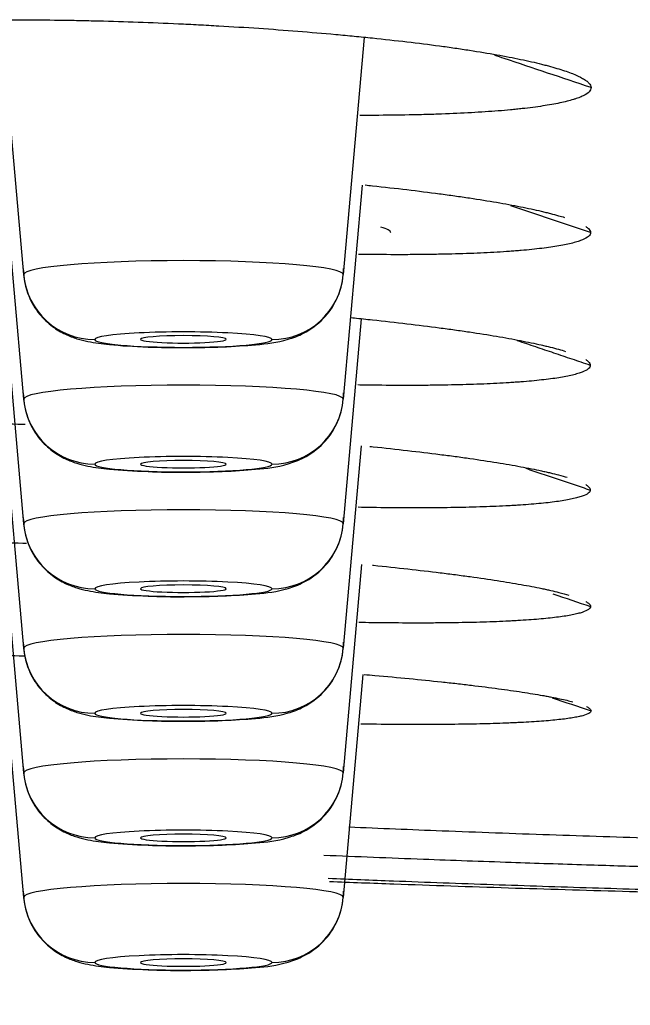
# Model space of a CAD drawing. Header units: millimetres. Extents: x 2433 to 4809, y -10272 to -6912.
# Drawn here: x 3072.5 to 3081.04, y -8024.77 to -8010.97 of the extents above; entities that cross this region are included whole.
import ezdxf

# ---------------------------------------------------------------- set-up
doc = ezdxf.new("R2010")
doc.units = ezdxf.units.MM
doc.layers.add('DIM', color=3, linetype='Continuous', lineweight=13)
doc.styles.add('ARIAL', font='arial.ttf')
doc.dimstyles.get("Standard").update_dxf_attribs({"dimtxt": 15, "dimasz": 15, "dimexe": 0.18, "dimexo": 0.0625, "dimgap": 4, "dimtad": 0, "dimtih": 1, "dimtoh": 1, "dimdec": 1, "dimdsep": 46, "dimtxsty": 'ARIAL', "dimcen": 0, "dimclrd": 3, "dimclre": 3, "dimclrt": 3, "dimadec": 0, "dimazin": 0, "dimtfac": 1, "dimtdec": 1, "dimtofl": 0, "dimtmove": 0, "dimatfit": 3, "dimfxl": 1, "dimtolj": 1, "dimtzin": 0, "dimarcsym": 0})

# ---------------------------------------------------------------- blocks, each defined once
blk = doc.blocks.new('*D39')
at = {"layer": 'Defpoints', "color": 0, "transparency": 16777216}
for p in [(3049.874, -8014.142), (3319.8, -8014.414), (3319.8, -8083.189)]:
    blk.add_point(p, dxfattribs=at)
at = {"layer": 'DIM', "color": 3, "lineweight": -2, "transparency": 16777216}
for p, q in [((3049.874, -8014.204), (3049.874, -8083.369)), ((3319.8, -8014.476), (3319.8, -8083.369)), ((3067.874, -8083.189), (3233.417, -8083.189)), ((3301.8, -8083.189), (3283.432, -8083.189))]:
    blk.add_line(p, q, dxfattribs=at)
at = {"layer": 'DIM', "color": 3, "transparency": 16777216}
for points in [[(3067.874, -8080.189), (3067.874, -8086.189), (3049.874, -8083.189)], [(3301.8, -8080.189), (3301.8, -8086.189), (3319.8, -8083.189)]]:
    blk.add_solid(points, dxfattribs=at)
at = {"layer": 'DIM', "color": 3, "transparency": 16777216, "insert": (3258.425, -8083.189), "char_height": 18, "attachment_point": 5, "style": 'ARIAL'}
blk.add_mtext('\\A1;270', dxfattribs=at)

msp = doc.modelspace()

# ---------------------------------------------------------------- linework, layer by layer
at = {"linetype": 'Continuous', "lineweight": 18}
for p, q in [((3072.239, -8010.982), (3072.551, -8014.54)), ((3077.315, -8011.223), (3077.024, -8014.54)), ((3072.263, -8012.998), (3072.551, -8016.283)), ((3077.287, -8013.287), (3077.024, -8016.283)), ((3072.273, -8014.86), (3072.551, -8018.026)), ((3077.275, -8015.161), (3077.024, -8018.026)), ((3072.276, -8016.634), (3072.551, -8019.77)), ((3077.273, -8016.936), (3077.024, -8019.77)), ((3072.269, -8018.296), (3072.551, -8021.513)), ((3077.28, -8018.595), (3077.024, -8021.513)), ((3072.254, -8019.874), (3072.551, -8023.256)), ((3077.298, -8020.137), (3077.024, -8023.256))]:
    msp.add_line(p, q, dxfattribs=at)
for centre, major_axis, ratio, start_param, end_param in [((3074.787, -8013.954), (2.9, 0), 0.087156, 0, 0.310646), ((3074.787, -8015.446), (-0.6, 0), 0.087156, 3.141593, 6.283185), ((3074.787, -8015.446), (-0.6, 0), 0.087156, 0, 3.141593), ((3074.787, -8017.193), (-0.6, 0), 0.087156, 3.141593, 6.283185), ((3074.787, -8017.193), (-0.6, 0), 0.087156, 0, 3.141593), ((3074.787, -8018.936), (-0.6, 0), 0.087156, 3.141593, 6.283185), ((3074.787, -8018.936), (-0.6, 0), 0.087156, 0, 3.141593), ((3074.787, -8020.679), (-0.6, 0), 0.087156, 3.141593, 6.283185), ((3074.787, -8020.679), (-0.6, 0), 0.087156, 0, 3.141593), ((3073.547, -8021.426), (1, 0), 0.996195, 3.228859, 4.712389), ((3074.787, -8022.422), (-0.6, 0), 0.087156, 3.141593, 6.283185), ((3074.787, -8022.422), (-0.6, 0), 0.087156, 0, 3.141593), ((3073.547, -8023.169), (1, 0), 0.996195, 3.228859, 4.712389), ((3076.028, -8023.169), (-1, 0), 0.996195, 1.570796, 3.054326), ((3074.787, -8024.168), (-0.6, 0), 0.087156, 3.141593, 6.283185), ((3074.787, -8024.168), (-0.6, 0), 0.087156, 0, 3.141593)]:
    msp.add_ellipse(centre, major_axis=major_axis, ratio=ratio, start_param=start_param, end_param=end_param, dxfattribs=at)
at = {"linetype": 'Continuous', "lineweight": 13}
for centre, major_axis, ratio, start_param, end_param in [((3074.787, -8014.54), (-2.236, 0), 0.087156, 3.141593, 6.283185), ((3073.547, -8014.453), (1, 0), 0.996195, 3.228859, 4.712389), ((3076.028, -8014.453), (-1, 0), 0.996195, 1.570796, 3.054326), ((3074.787, -8015.45), (1.24, 0), 0.087156, 0, 3.141593), ((3074.787, -8015.45), (1.24, 0), 0.087156, 3.141593, 6.283185), ((3074.787, -8016.283), (-2.236, 0), 0.087156, 3.141593, 6.283185), ((3073.547, -8016.196), (1, 0), 0.996195, 3.228859, 4.712389), ((3076.028, -8016.196), (-1, 0), 0.996195, 1.570796, 3.054326), ((3074.787, -8017.193), (1.24, 0), 0.087156, 0, 3.141593), ((3074.787, -8017.193), (1.24, 0), 0.087156, 3.141593, 6.283185), ((3074.787, -8018.026), (-2.236, 0), 0.087156, 3.141593, 6.283185), ((3073.547, -8017.94), (1, 0), 0.996195, 3.228859, 4.712389), ((3076.028, -8017.94), (-1, 0), 0.996195, 1.570796, 3.054326), ((3074.787, -8018.936), (1.24, 0), 0.087156, 0, 3.141593), ((3074.787, -8018.936), (1.24, 0), 0.087156, 3.141593, 6.283185), ((3074.787, -8019.77), (-2.236, 0), 0.087156, 3.141593, 6.283185), ((3073.547, -8019.683), (1, 0), 0.996195, 3.228859, 4.712389), ((3076.028, -8019.683), (-1, 0), 0.996195, 1.570796, 3.054326), ((3074.787, -8020.679), (1.24, 0), 0.087156, 0, 3.141593), ((3074.787, -8020.679), (1.24, 0), 0.087156, 3.141593, 6.283185), ((3074.787, -8021.513), (-2.236, 0), 0.087156, 3.141593, 6.283185), ((3076.028, -8021.426), (-1, 0), 0.996195, 1.570796, 3.054326), ((3074.787, -8022.422), (1.24, 0), 0.087156, 0, 3.141593), ((3074.787, -8022.422), (1.24, 0), 0.087156, 3.141593, 6.283185), ((3074.787, -8023.256), (-2.236, 0), 0.087156, 3.141593, 6.283185), ((3074.787, -8024.165), (1.24, 0), 0.087156, 0, 3.141593), ((3074.787, -8024.165), (1.24, 0), 0.087156, 3.141593, 6.283185)]:
    msp.add_ellipse(centre, major_axis=major_axis, ratio=ratio, start_param=start_param, end_param=end_param, dxfattribs=at)
at = {"linetype": 'Continuous', "lineweight": 18}
for points, knots in [([(3068.986, -8011.355), (3068.986, -8011.335), (3068.995, -8011.316), (3069.032, -8011.28), (3069.06, -8011.262), (3069.133, -8011.228), (3069.179, -8011.212), (3069.29, -8011.18), (3069.353, -8011.165), (3069.496, -8011.136), (3069.576, -8011.122), (3069.751, -8011.096), (3069.846, -8011.084), (3069.976, -8011.07), (3070.003, -8011.067), (3070.057, -8011.062), (3070.085, -8011.059), (3070.169, -8011.051), (3070.226, -8011.046), (3070.404, -8011.032), (3070.529, -8011.024), (3070.793, -8011.009), (3070.931, -8011.002), (3071.149, -8010.994), (3071.223, -8010.991), (3071.336, -8010.988), (3071.375, -8010.987), (3071.452, -8010.985), (3071.491, -8010.984), (3071.688, -8010.979), (3071.85, -8010.977), (3072.18, -8010.974), (3072.349, -8010.973), (3072.695, -8010.974), (3072.872, -8010.976), (3073.098, -8010.979), (3073.143, -8010.98), (3073.234, -8010.981), (3073.28, -8010.982), (3073.417, -8010.985), (3073.509, -8010.987), (3073.785, -8010.994), (3073.97, -8010.999), (3074.342, -8011.013), (3074.529, -8011.02), (3074.811, -8011.033), (3074.905, -8011.038), (3075.046, -8011.045), (3075.094, -8011.048), (3075.188, -8011.053), (3075.236, -8011.056), (3075.471, -8011.069), (3075.657, -8011.081), (3076.024, -8011.106), (3076.206, -8011.119), (3076.565, -8011.148), (3076.742, -8011.163), (3076.961, -8011.183), (3077.005, -8011.187), (3077.092, -8011.195), (3077.221, -8011.207), (3077.348, -8011.22), (3077.597, -8011.246), (3077.758, -8011.264), (3078.071, -8011.301), (3078.222, -8011.32), (3078.442, -8011.349), (3078.513, -8011.359), (3078.619, -8011.375), (3078.654, -8011.38), (3078.723, -8011.39), (3078.757, -8011.395), (3078.924, -8011.421), (3079.051, -8011.442), (3079.289, -8011.485), (3079.4, -8011.507), (3079.609, -8011.55), (3079.706, -8011.572), (3079.818, -8011.6), (3079.84, -8011.606), (3079.883, -8011.617), (3079.946, -8011.634), (3080.003, -8011.651), (3080.112, -8011.684), (3080.24, -8011.728), (3080.334, -8011.772), (3080.391, -8011.805), (3080.408, -8011.816), (3080.437, -8011.838), (3080.449, -8011.849), (3080.479, -8011.881), (3080.489, -8011.901), (3080.49, -8011.922)], [0, 0, 0, 0, 0.03125, 0.03125, 0.0625, 0.0625, 0.09375, 0.09375, 0.125, 0.125, 0.15625, 0.15625, 0.1875, 0.1875, 0.195313, 0.195313, 0.203125, 0.203125, 0.21875, 0.21875, 0.25, 0.25, 0.28125, 0.28125, 0.296875, 0.296875, 0.304688, 0.304688, 0.3125, 0.3125, 0.34375, 0.34375, 0.375, 0.375, 0.40625, 0.40625, 0.414063, 0.414063, 0.421875, 0.421875, 0.4375, 0.4375, 0.46875, 0.46875, 0.5, 0.5, 0.515625, 0.515625, 0.523438, 0.523438, 0.53125, 0.53125, 0.5625, 0.5625, 0.59375, 0.59375, 0.625, 0.625, 0.632813, 0.632813, 0.640625, 0.65625, 0.65625, 0.6875, 0.6875, 0.71875, 0.71875, 0.734375, 0.734375, 0.742188, 0.742188, 0.75, 0.75, 0.78125, 0.78125, 0.8125, 0.8125, 0.84375, 0.84375, 0.851563, 0.851563, 0.859375, 0.875, 0.875, 0.90625, 0.9375, 0.9375, 0.953125, 0.953125, 0.96875, 0.96875, 1, 1, 1, 1]), ([(3080.49, -8011.922), (3080.49, -8011.943), (3080.481, -8011.962), (3080.444, -8012.001), (3080.417, -8012.02), (3080.362, -8012.047), (3080.341, -8012.056), (3080.307, -8012.069), (3080.294, -8012.073), (3080.269, -8012.082), (3080.256, -8012.086), (3080.187, -8012.107), (3080.124, -8012.123), (3079.981, -8012.153), (3079.901, -8012.167), (3079.726, -8012.194), (3079.63, -8012.206), (3079.5, -8012.221), (3079.474, -8012.223), (3079.42, -8012.229), (3079.392, -8012.232), (3079.308, -8012.24), (3079.25, -8012.245), (3079.072, -8012.259), (3078.947, -8012.267), (3078.683, -8012.282), (3078.545, -8012.288), (3078.327, -8012.296), (3078.253, -8012.299), (3078.139, -8012.302), (3078.101, -8012.303), (3078.023, -8012.304), (3077.984, -8012.305), (3077.787, -8012.309), (3077.626, -8012.311), (3077.392, -8012.312), (3077.323, -8012.312), (3077.253, -8012.312)], [0, 0, 0, 0, 0.087616, 0.087616, 0.175231, 0.175231, 0.219039, 0.219039, 0.240943, 0.240943, 0.262847, 0.262847, 0.350462, 0.350462, 0.438078, 0.438078, 0.525693, 0.525693, 0.547597, 0.547597, 0.569501, 0.569501, 0.613309, 0.613309, 0.700924, 0.700924, 0.78854, 0.78854, 0.832348, 0.832348, 0.854252, 0.854252, 0.876155, 0.876155, 0.963771, 0.963771, 1, 1, 1, 1]), ([(3077.331, -8013.286), (3077.365, -8013.29), (3077.398, -8013.293), (3077.597, -8013.314), (3077.758, -8013.333), (3078.07, -8013.37), (3078.221, -8013.389), (3078.441, -8013.418), (3078.512, -8013.428), (3078.618, -8013.443), (3078.653, -8013.448), (3078.722, -8013.458), (3078.756, -8013.463), (3078.923, -8013.488), (3079.049, -8013.508), (3079.287, -8013.549), (3079.398, -8013.57), (3079.606, -8013.611), (3079.703, -8013.632), (3079.815, -8013.658), (3079.837, -8013.664), (3079.88, -8013.674), (3079.942, -8013.69), (3080, -8013.706), (3080.064, -8013.724), (3080.091, -8013.732), (3080.117, -8013.74)], [0, 0, 0, 0, 0.026214, 0.026214, 0.15794, 0.15794, 0.289666, 0.289666, 0.355529, 0.355529, 0.388461, 0.388461, 0.421393, 0.421393, 0.553119, 0.553119, 0.684845, 0.684845, 0.816572, 0.816572, 0.849503, 0.849503, 0.882435, 0.948298, 0.948298, 1, 1, 1, 1]), ([(3080.417, -8013.867), (3080.431, -8013.877), (3080.443, -8013.887), (3080.472, -8013.915), (3080.482, -8013.934), (3080.482, -8013.952)], [0, 0, 0, 0, 0.331104, 0.331104, 1, 1, 1, 1]), ([(3080.482, -8013.952), (3080.482, -8013.971), (3080.473, -8013.988), (3080.435, -8014.022), (3080.407, -8014.038), (3080.351, -8014.061), (3080.331, -8014.069), (3080.296, -8014.08), (3080.284, -8014.084), (3080.258, -8014.091), (3080.245, -8014.095), (3080.176, -8014.113), (3080.048, -8014.139), (3079.808, -8014.174), (3079.616, -8014.194), (3079.486, -8014.205), (3079.459, -8014.207), (3079.405, -8014.212), (3079.377, -8014.214), (3079.293, -8014.22), (3079.235, -8014.223), (3079.056, -8014.234), (3078.931, -8014.24), (3078.666, -8014.249), (3078.528, -8014.253), (3078.31, -8014.257), (3078.236, -8014.258), (3078.122, -8014.26), (3078.083, -8014.26), (3078.006, -8014.261), (3077.967, -8014.261), (3077.769, -8014.262), (3077.608, -8014.261), (3077.374, -8014.259), (3077.305, -8014.259), (3077.235, -8014.258)], [0, 0, 0, 0, 0.087619, 0.087619, 0.175239, 0.175239, 0.219048, 0.219048, 0.240953, 0.240953, 0.262858, 0.262858, 0.350478, 0.438097, 0.525716, 0.525716, 0.547621, 0.547621, 0.569526, 0.569526, 0.613336, 0.613336, 0.700955, 0.700955, 0.788574, 0.788574, 0.832384, 0.832384, 0.854289, 0.854289, 0.876194, 0.876194, 0.963813, 0.963813, 1, 1, 1, 1]), ([(3072.547, -8014.453), (3072.549, -8014.591), (3072.593, -8014.815), (3072.757, -8015.091), (3072.944, -8015.268), (3073.132, -8015.379), (3073.305, -8015.443), (3073.501, -8015.49), (3073.781, -8015.527), (3074.238, -8015.554), (3074.64, -8015.565), (3074.817, -8015.561), (3074.826, -8015.561)], [0, 0, 0, 0, 0.122527, 0.215408, 0.294634, 0.364592, 0.427727, 0.496738, 0.634659, 0.831916, 0.991471, 1, 1, 1, 1]), ([(3074.826, -8015.561), (3075.004, -8015.561), (3075.349, -8015.555), (3075.853, -8015.52), (3076.143, -8015.488), (3076.49, -8015.364), (3076.752, -8015.176), (3076.952, -8014.886), (3077.021, -8014.63), (3077.028, -8014.482), (3077.028, -8014.453)], [0, 0, 0, 0, 0.162675, 0.337768, 0.550867, 0.638384, 0.752048, 0.857541, 0.972916, 1, 1, 1, 1]), ([(3077.133, -8015.142), (3077.148, -8015.143), (3077.249, -8015.154), (3077.348, -8015.164), (3077.597, -8015.191), (3077.758, -8015.209), (3078.07, -8015.246), (3078.221, -8015.265), (3078.44, -8015.294), (3078.511, -8015.303), (3078.617, -8015.318), (3078.652, -8015.323), (3078.721, -8015.333), (3078.755, -8015.338), (3078.922, -8015.363), (3079.048, -8015.383), (3079.285, -8015.423), (3079.397, -8015.443), (3079.605, -8015.484), (3079.702, -8015.504), (3079.814, -8015.529), (3079.836, -8015.535), (3079.878, -8015.545), (3079.94, -8015.56), (3079.998, -8015.575), (3080.069, -8015.594), (3080.102, -8015.604), (3080.133, -8015.614)], [0, 0, 0, 0, 0.010898, 0.072817, 0.072817, 0.196656, 0.196656, 0.320495, 0.320495, 0.382415, 0.382415, 0.413374, 0.413374, 0.444334, 0.444334, 0.568173, 0.568173, 0.692012, 0.692012, 0.815851, 0.815851, 0.846811, 0.846811, 0.877771, 0.93969, 0.93969, 1, 1, 1, 1]), ([(3080.479, -8015.81), (3080.48, -8015.827), (3080.47, -8015.844), (3080.432, -8015.875), (3080.404, -8015.89), (3080.348, -8015.912), (3080.328, -8015.919), (3080.293, -8015.929), (3080.281, -8015.933), (3080.255, -8015.94), (3080.242, -8015.943), (3080.173, -8015.959), (3080.109, -8015.972), (3079.965, -8015.995), (3079.885, -8016.005), (3079.709, -8016.025), (3079.612, -8016.034), (3079.482, -8016.044), (3079.455, -8016.046), (3079.401, -8016.049), (3079.373, -8016.051), (3079.289, -8016.057), (3079.231, -8016.06), (3079.052, -8016.069), (3078.926, -8016.074), (3078.662, -8016.082), (3078.523, -8016.086), (3078.305, -8016.089), (3078.231, -8016.09), (3078.117, -8016.09), (3078.079, -8016.091), (3078.001, -8016.091), (3077.962, -8016.091), (3077.765, -8016.091), (3077.603, -8016.09), (3077.368, -8016.087), (3077.298, -8016.086), (3077.228, -8016.085)], [0, 0, 0, 0, 0.087585, 0.087585, 0.17517, 0.17517, 0.218962, 0.218962, 0.240858, 0.240858, 0.262755, 0.262755, 0.350339, 0.350339, 0.437924, 0.437924, 0.525509, 0.525509, 0.547405, 0.547405, 0.569302, 0.569302, 0.613094, 0.613094, 0.700679, 0.700679, 0.788264, 0.788264, 0.832056, 0.832056, 0.853952, 0.853952, 0.875848, 0.875848, 0.963433, 0.963433, 1, 1, 1, 1]), ([(3080.415, -8015.73), (3080.429, -8015.739), (3080.441, -8015.748), (3080.469, -8015.775), (3080.479, -8015.793), (3080.479, -8015.81)], [0, 0, 0, 0, 0.329308, 0.329308, 1, 1, 1, 1]), ([(3072.547, -8016.196), (3072.549, -8016.334), (3072.593, -8016.558), (3072.757, -8016.834), (3072.944, -8017.011), (3073.132, -8017.122), (3073.305, -8017.187), (3073.501, -8017.233), (3073.781, -8017.27), (3074.238, -8017.297), (3074.64, -8017.308), (3074.817, -8017.304), (3074.826, -8017.304)], [0, 0, 0, 0, 0.122527, 0.215408, 0.294634, 0.364592, 0.427727, 0.496738, 0.634659, 0.831916, 0.991471, 1, 1, 1, 1]), ([(3074.826, -8017.304), (3075.004, -8017.304), (3075.349, -8017.298), (3075.853, -8017.263), (3076.143, -8017.232), (3076.49, -8017.107), (3076.752, -8016.919), (3076.952, -8016.629), (3077.021, -8016.373), (3077.028, -8016.225), (3077.028, -8016.196)], [0, 0, 0, 0, 0.162675, 0.337768, 0.550867, 0.638384, 0.752048, 0.857541, 0.972916, 1, 1, 1, 1]), ([(3068.975, -8016.862), (3068.976, -8016.846), (3068.986, -8016.831), (3069.024, -8016.802), (3069.081, -8016.774), (3069.174, -8016.749), (3069.286, -8016.725), (3069.35, -8016.714), (3069.494, -8016.694), (3069.574, -8016.685), (3069.751, -8016.668), (3069.847, -8016.66), (3069.978, -8016.652), (3070.005, -8016.65), (3070.059, -8016.647), (3070.087, -8016.645), (3070.171, -8016.641), (3070.229, -8016.638), (3070.408, -8016.631), (3070.534, -8016.627), (3070.799, -8016.621), (3070.938, -8016.619), (3071.157, -8016.617), (3071.231, -8016.617), (3071.345, -8016.617), (3071.383, -8016.617), (3071.461, -8016.617), (3071.5, -8016.617), (3071.698, -8016.618), (3071.86, -8016.62), (3072.191, -8016.626), (3072.361, -8016.629), (3072.547, -8016.634), (3072.56, -8016.634), (3072.573, -8016.635)], [0, 0, 0, 0, 0.082816, 0.082816, 0.165631, 0.248447, 0.248447, 0.331263, 0.331263, 0.414079, 0.414079, 0.496894, 0.496894, 0.517598, 0.517598, 0.538302, 0.538302, 0.57971, 0.57971, 0.662526, 0.662526, 0.745342, 0.745342, 0.786749, 0.786749, 0.807453, 0.807453, 0.828157, 0.828157, 0.910973, 0.910973, 0.993789, 0.993789, 1, 1, 1, 1]), ([(3077.396, -8016.944), (3077.411, -8016.946), (3077.425, -8016.947), (3077.606, -8016.966), (3077.766, -8016.984), (3078.078, -8017.02), (3078.229, -8017.038), (3078.448, -8017.066), (3078.52, -8017.075), (3078.625, -8017.089), (3078.66, -8017.094), (3078.729, -8017.104), (3078.762, -8017.109), (3078.929, -8017.132), (3079.055, -8017.152), (3079.292, -8017.19), (3079.513, -8017.228), (3079.706, -8017.267), (3079.817, -8017.291), (3079.839, -8017.296), (3079.881, -8017.305), (3079.943, -8017.32), (3080, -8017.334), (3080.08, -8017.355), (3080.12, -8017.366), (3080.157, -8017.377)], [0, 0, 0, 0, 0.011378, 0.011378, 0.141417, 0.141417, 0.271456, 0.271456, 0.336476, 0.336476, 0.368986, 0.368986, 0.401495, 0.401495, 0.531534, 0.531534, 0.661573, 0.791612, 0.791612, 0.824122, 0.824122, 0.856632, 0.921651, 0.921651, 1, 1, 1, 1]), ([(3080.415, -8017.479), (3080.415, -8017.479), (3080.415, -8017.479), (3080.429, -8017.488), (3080.441, -8017.497), (3080.47, -8017.522), (3080.48, -8017.539), (3080.479, -8017.555)], [0, 0, 0, 0, 0.002992, 0.002992, 0.335328, 0.335328, 1, 1, 1, 1]), ([(3080.479, -8017.555), (3080.479, -8017.571), (3080.469, -8017.586), (3080.431, -8017.615), (3080.402, -8017.629), (3080.346, -8017.649), (3080.325, -8017.655), (3080.29, -8017.665), (3080.278, -8017.668), (3080.252, -8017.674), (3080.239, -8017.677), (3080.169, -8017.692), (3080.105, -8017.703), (3079.96, -8017.724), (3079.88, -8017.733), (3079.703, -8017.751), (3079.606, -8017.759), (3079.475, -8017.767), (3079.449, -8017.769), (3079.394, -8017.772), (3079.366, -8017.774), (3079.282, -8017.779), (3079.224, -8017.782), (3079.045, -8017.789), (3078.919, -8017.793), (3078.654, -8017.8), (3078.515, -8017.802), (3078.296, -8017.804), (3078.222, -8017.805), (3078.108, -8017.805), (3078.069, -8017.805), (3077.992, -8017.805), (3077.952, -8017.805), (3077.755, -8017.804), (3077.593, -8017.803), (3077.363, -8017.799), (3077.297, -8017.798), (3077.231, -8017.797)], [0, 0, 0, 0, 0.087773, 0.087773, 0.175546, 0.175546, 0.219433, 0.219433, 0.241376, 0.241376, 0.26332, 0.26332, 0.351093, 0.351093, 0.438866, 0.438866, 0.526639, 0.526639, 0.548582, 0.548582, 0.570526, 0.570526, 0.614412, 0.614412, 0.702186, 0.702186, 0.789959, 0.789959, 0.833845, 0.833845, 0.855789, 0.855789, 0.877732, 0.877732, 0.965505, 0.965505, 1, 1, 1, 1]), ([(3072.547, -8017.94), (3072.549, -8018.077), (3072.593, -8018.301), (3072.757, -8018.577), (3072.944, -8018.754), (3073.132, -8018.865), (3073.305, -8018.93), (3073.501, -8018.976), (3073.781, -8019.013), (3074.238, -8019.04), (3074.64, -8019.051), (3074.817, -8019.047), (3074.826, -8019.047)], [0, 0, 0, 0, 0.122527, 0.215408, 0.294634, 0.364592, 0.427727, 0.496738, 0.634659, 0.831916, 0.991471, 1, 1, 1, 1]), ([(3074.826, -8019.047), (3075.004, -8019.047), (3075.349, -8019.041), (3075.853, -8019.006), (3076.143, -8018.975), (3076.49, -8018.85), (3076.752, -8018.662), (3076.952, -8018.372), (3077.021, -8018.116), (3077.028, -8017.968), (3077.028, -8017.94)], [0, 0, 0, 0, 0.162675, 0.337768, 0.550867, 0.638384, 0.752048, 0.857541, 0.972916, 1, 1, 1, 1]), ([(3068.977, -8018.508), (3068.977, -8018.493), (3068.987, -8018.478), (3069.026, -8018.45), (3069.083, -8018.424), (3069.177, -8018.4), (3069.289, -8018.377), (3069.353, -8018.367), (3069.497, -8018.348), (3069.578, -8018.339), (3069.754, -8018.323), (3069.851, -8018.316), (3069.982, -8018.308), (3070.008, -8018.306), (3070.063, -8018.304), (3070.091, -8018.302), (3070.175, -8018.298), (3070.233, -8018.296), (3070.412, -8018.289), (3070.538, -8018.285), (3070.803, -8018.28), (3070.943, -8018.279), (3071.161, -8018.278), (3071.235, -8018.277), (3071.35, -8018.278), (3071.388, -8018.278), (3071.466, -8018.278), (3071.505, -8018.278), (3071.703, -8018.28), (3071.865, -8018.282), (3072.196, -8018.288), (3072.366, -8018.292), (3072.557, -8018.297), (3072.576, -8018.297), (3072.594, -8018.298)], [0, 0, 0, 0, 0.082604, 0.082604, 0.165207, 0.247811, 0.247811, 0.330415, 0.330415, 0.413018, 0.413018, 0.495622, 0.495622, 0.516273, 0.516273, 0.536924, 0.536924, 0.578226, 0.578226, 0.660829, 0.660829, 0.743433, 0.743433, 0.784735, 0.784735, 0.805386, 0.805386, 0.826037, 0.826037, 0.90864, 0.90864, 0.991244, 0.991244, 1, 1, 1, 1]), ([(3077.431, -8018.607), (3077.436, -8018.607), (3077.44, -8018.608), (3077.61, -8018.625), (3077.771, -8018.642), (3078.083, -8018.677), (3078.234, -8018.694), (3078.452, -8018.721), (3078.524, -8018.73), (3078.629, -8018.744), (3078.664, -8018.749), (3078.733, -8018.758), (3078.902, -8018.781), (3079.059, -8018.804), (3079.296, -8018.841), (3079.517, -8018.877), (3079.71, -8018.914), (3079.821, -8018.937), (3079.843, -8018.942), (3079.885, -8018.951), (3079.947, -8018.964), (3080.004, -8018.978), (3080.091, -8018.999), (3080.138, -8019.012), (3080.181, -8019.024)], [0, 0, 0, 0, 0.003551, 0.003551, 0.132683, 0.132683, 0.261816, 0.261816, 0.326382, 0.326382, 0.358665, 0.358665, 0.390948, 0.52008, 0.52008, 0.649212, 0.778345, 0.778345, 0.810628, 0.810628, 0.842911, 0.907477, 0.907477, 1, 1, 1, 1]), ([(3080.417, -8019.115), (3080.418, -8019.115), (3080.418, -8019.115), (3080.432, -8019.123), (3080.444, -8019.131), (3080.473, -8019.155), (3080.482, -8019.17), (3080.482, -8019.185)], [0, 0, 0, 0, 0.002656, 0.002656, 0.335104, 0.335104, 1, 1, 1, 1]), ([(3080.482, -8019.185), (3080.482, -8019.2), (3080.472, -8019.214), (3080.433, -8019.241), (3080.405, -8019.254), (3080.348, -8019.273), (3080.327, -8019.279), (3080.292, -8019.287), (3080.28, -8019.29), (3080.254, -8019.296), (3080.241, -8019.299), (3080.171, -8019.313), (3080.106, -8019.323), (3079.962, -8019.342), (3079.881, -8019.351), (3079.704, -8019.367), (3079.608, -8019.374), (3079.477, -8019.382), (3079.45, -8019.384), (3079.395, -8019.387), (3079.368, -8019.388), (3079.283, -8019.393), (3079.225, -8019.395), (3079.046, -8019.402), (3078.92, -8019.406), (3078.655, -8019.412), (3078.515, -8019.414), (3078.297, -8019.416), (3078.222, -8019.416), (3078.108, -8019.417), (3078.07, -8019.417), (3077.992, -8019.417), (3077.953, -8019.416), (3077.755, -8019.416), (3077.593, -8019.414), (3077.366, -8019.411), (3077.304, -8019.41), (3077.242, -8019.409)], [0, 0, 0, 0, 0.087947, 0.087947, 0.175894, 0.175894, 0.219867, 0.219867, 0.241854, 0.241854, 0.263841, 0.263841, 0.351787, 0.351787, 0.439734, 0.439734, 0.527681, 0.527681, 0.549668, 0.549668, 0.571655, 0.571655, 0.615628, 0.615628, 0.703575, 0.703575, 0.791522, 0.791522, 0.835495, 0.835495, 0.857482, 0.857482, 0.879469, 0.879469, 0.967416, 0.967416, 1, 1, 1, 1]), ([(3072.547, -8019.683), (3072.549, -8019.82), (3072.593, -8020.044), (3072.757, -8020.32), (3072.944, -8020.497), (3073.132, -8020.608), (3073.305, -8020.673), (3073.501, -8020.719), (3073.781, -8020.756), (3074.238, -8020.783), (3074.64, -8020.794), (3074.817, -8020.79), (3074.826, -8020.79)], [0, 0, 0, 0, 0.122527, 0.215408, 0.294634, 0.364592, 0.427727, 0.496738, 0.634659, 0.831916, 0.991471, 1, 1, 1, 1]), ([(3074.826, -8020.79), (3075.004, -8020.79), (3075.349, -8020.784), (3075.853, -8020.749), (3076.143, -8020.718), (3076.49, -8020.594), (3076.752, -8020.405), (3076.952, -8020.115), (3077.021, -8019.859), (3077.028, -8019.711), (3077.028, -8019.683)], [0, 0, 0, 0, 0.162675, 0.337768, 0.550867, 0.638384, 0.752048, 0.857541, 0.972916, 1, 1, 1, 1]), ([(3068.986, -8020.07), (3068.987, -8020.056), (3068.997, -8020.043), (3069.036, -8020.018), (3069.065, -8020.006), (3069.141, -8019.983), (3069.188, -8019.972), (3069.3, -8019.952), (3069.365, -8019.942), (3069.51, -8019.925), (3069.59, -8019.917), (3069.768, -8019.902), (3069.864, -8019.895), (3069.995, -8019.888), (3070.022, -8019.887), (3070.077, -8019.884), (3070.104, -8019.883), (3070.189, -8019.879), (3070.247, -8019.877), (3070.427, -8019.87), (3070.553, -8019.867), (3070.818, -8019.862), (3070.958, -8019.86), (3071.177, -8019.859), (3071.251, -8019.859), (3071.365, -8019.859), (3071.404, -8019.859), (3071.482, -8019.859), (3071.521, -8019.859), (3071.719, -8019.86), (3071.881, -8019.862), (3072.213, -8019.867), (3072.383, -8019.87), (3072.557, -8019.875), (3072.559, -8019.875), (3072.56, -8019.875)], [0, 0, 0, 0, 0.083285, 0.083285, 0.16657, 0.16657, 0.249854, 0.249854, 0.333139, 0.333139, 0.416424, 0.416424, 0.499709, 0.499709, 0.52053, 0.52053, 0.541351, 0.541351, 0.582993, 0.582993, 0.666278, 0.666278, 0.749563, 0.749563, 0.791205, 0.791205, 0.812026, 0.812026, 0.832848, 0.832848, 0.916132, 0.916132, 0.999417, 0.999417, 1, 1, 1, 1]), ([(3077.317, -8020.136), (3077.366, -8020.14), (3077.415, -8020.144), (3077.628, -8020.163), (3077.789, -8020.178), (3078.1, -8020.209), (3078.251, -8020.224), (3078.469, -8020.247), (3078.541, -8020.255), (3078.646, -8020.267), (3078.681, -8020.271), (3078.749, -8020.279), (3078.783, -8020.283), (3078.95, -8020.303), (3079.075, -8020.319), (3079.311, -8020.351), (3079.532, -8020.382), (3079.723, -8020.414), (3079.834, -8020.433), (3079.856, -8020.437), (3079.898, -8020.445), (3079.96, -8020.457), (3080.016, -8020.468), (3080.121, -8020.491), (3080.182, -8020.505), (3080.235, -8020.519)], [0, 0, 0, 0, 0.035251, 0.035251, 0.15639, 0.15639, 0.277529, 0.277529, 0.338098, 0.338098, 0.368383, 0.368383, 0.398667, 0.398667, 0.519806, 0.519806, 0.640945, 0.762084, 0.762084, 0.792368, 0.792368, 0.822653, 0.883222, 0.883222, 1, 1, 1, 1]), ([(3080.489, -8020.645), (3080.489, -8020.657), (3080.479, -8020.669), (3080.439, -8020.692), (3080.411, -8020.703), (3080.354, -8020.719), (3080.332, -8020.724), (3080.297, -8020.731), (3080.285, -8020.733), (3080.259, -8020.738), (3080.245, -8020.741), (3080.175, -8020.752), (3080.111, -8020.761), (3079.965, -8020.776), (3079.885, -8020.784), (3079.707, -8020.797), (3079.611, -8020.803), (3079.479, -8020.81), (3079.452, -8020.811), (3079.398, -8020.813), (3079.37, -8020.815), (3079.285, -8020.818), (3079.227, -8020.82), (3079.048, -8020.826), (3078.921, -8020.829), (3078.656, -8020.834), (3078.517, -8020.835), (3078.298, -8020.837), (3078.223, -8020.837), (3078.109, -8020.837), (3078.071, -8020.837), (3077.993, -8020.837), (3077.953, -8020.837), (3077.756, -8020.836), (3077.594, -8020.835), (3077.376, -8020.832), (3077.323, -8020.832), (3077.27, -8020.831)], [0, 0, 0, 0, 0.088382, 0.088382, 0.176764, 0.176764, 0.220955, 0.220955, 0.243051, 0.243051, 0.265146, 0.265146, 0.353529, 0.353529, 0.441911, 0.441911, 0.530293, 0.530293, 0.552388, 0.552388, 0.574484, 0.574484, 0.618675, 0.618675, 0.707057, 0.707057, 0.795439, 0.795439, 0.839631, 0.839631, 0.861726, 0.861726, 0.883822, 0.883822, 0.972204, 0.972204, 1, 1, 1, 1]), ([(3080.425, -8020.584), (3080.426, -8020.585), (3080.426, -8020.585), (3080.441, -8020.592), (3080.453, -8020.599), (3080.481, -8020.619), (3080.49, -8020.632), (3080.489, -8020.645)], [0, 0, 0, 0, 0.014454, 0.014454, 0.342969, 0.342969, 1, 1, 1, 1]), ([(3072.547, -8021.426), (3072.549, -8021.564), (3072.593, -8021.787), (3072.757, -8022.063), (3072.944, -8022.24), (3073.132, -8022.352), (3073.305, -8022.416), (3073.501, -8022.462), (3073.781, -8022.499), (3074.238, -8022.526), (3074.64, -8022.537), (3074.817, -8022.534), (3074.826, -8022.533)], [0, 0, 0, 0, 0.122527, 0.215408, 0.294634, 0.364592, 0.427727, 0.496738, 0.634659, 0.831916, 0.991471, 1, 1, 1, 1]), ([(3074.826, -8022.533), (3075.004, -8022.533), (3075.349, -8022.527), (3075.853, -8022.492), (3076.143, -8022.461), (3076.49, -8022.337), (3076.752, -8022.148), (3076.952, -8021.859), (3077.021, -8021.602), (3077.028, -8021.454), (3077.028, -8021.426)], [0, 0, 0, 0, 0.162675, 0.337768, 0.550867, 0.638384, 0.752048, 0.857541, 0.972916, 1, 1, 1, 1]), ([(3077.103, -8022.269), (3077.534, -8022.288), (3078.461, -8022.325), (3079.897, -8022.378), (3081.399, -8022.427), (3082.462, -8022.457), (3083.079, -8022.473), (3083.253, -8022.478), (3083.427, -8022.482), (3083.601, -8022.487), (3083.776, -8022.491), (3083.951, -8022.496), (3084.126, -8022.5), (3084.302, -8022.504), (3084.478, -8022.508), (3084.655, -8022.512), (3084.832, -8022.516), (3085.009, -8022.52), (3085.187, -8022.524), (3085.365, -8022.528), (3085.543, -8022.531), (3085.722, -8022.535), (3085.901, -8022.539), (3086.081, -8022.542), (3086.261, -8022.546), (3086.441, -8022.549), (3086.621, -8022.552), (3086.802, -8022.555), (3086.984, -8022.559), (3087.165, -8022.562), (3087.347, -8022.565), (3087.529, -8022.568), (3087.712, -8022.571), (3087.895, -8022.573), (3088.078, -8022.576), (3088.261, -8022.579), (3088.445, -8022.582), (3088.629, -8022.584), (3088.813, -8022.587), (3088.998, -8022.589), (3089.121, -8022.591), (3089.183, -8022.591)], [0, 0, 0, 0, 0.113178, 0.2414, 0.36753, 0.491595, 0.505852, 0.520124, 0.534412, 0.548716, 0.563035, 0.577369, 0.591719, 0.606085, 0.620467, 0.634865, 0.649278, 0.663707, 0.678152, 0.692612, 0.707089, 0.721581, 0.736089, 0.750613, 0.765154, 0.77971, 0.794282, 0.808871, 0.823475, 0.838096, 0.852732, 0.867386, 0.882055, 0.89674, 0.911442, 0.926161, 0.940896, 0.955647, 0.970415, 0.985199, 1, 1, 1, 1]), ([(3076.752, -8022.664), (3076.752, -8022.664), (3077.212, -8022.683), (3078.079, -8022.718), (3079.306, -8022.762), (3080.361, -8022.797), (3081.241, -8022.823), (3081.942, -8022.843), (3082.464, -8022.857), (3082.828, -8022.866), (3083.093, -8022.873), (3083.32, -8022.878), (3083.545, -8022.883), (3083.769, -8022.889), (3083.991, -8022.894), (3084.213, -8022.899), (3084.433, -8022.903), (3084.651, -8022.908), (3084.869, -8022.913), (3085.085, -8022.917), (3085.299, -8022.921), (3085.513, -8022.925), (3085.724, -8022.929), (3085.935, -8022.933), (3086.144, -8022.937), (3086.352, -8022.94), (3086.559, -8022.944), (3086.764, -8022.947), (3086.967, -8022.95), (3087.17, -8022.954), (3087.37, -8022.957), (3087.57, -8022.959), (3087.768, -8022.962), (3087.964, -8022.965), (3088.159, -8022.967), (3088.353, -8022.97), (3088.545, -8022.972), (3088.736, -8022.974), (3088.926, -8022.977), (3089.114, -8022.979), (3089.238, -8022.98), (3089.301, -8022.981)], [0, 0, 0, 0, 0.000029, 0.116451, 0.217404, 0.303145, 0.37393, 0.429989, 0.471522, 0.498683, 0.516716, 0.534622, 0.552402, 0.570055, 0.587582, 0.604984, 0.62226, 0.63941, 0.656436, 0.673337, 0.690113, 0.706765, 0.723294, 0.739699, 0.75598, 0.772139, 0.788175, 0.804089, 0.819881, 0.835551, 0.8511, 0.866528, 0.881836, 0.897023, 0.912091, 0.927039, 0.941868, 0.956578, 0.97117, 0.985644, 1, 1, 1, 1]), ([(3076.831, -8023.033), (3077.13, -8023.044), (3077.957, -8023.075), (3079.319, -8023.122), (3080.916, -8023.169), (3082.25, -8023.204), (3083.322, -8023.229), (3084.139, -8023.246), (3084.974, -8023.262), (3085.728, -8023.275), (3086.38, -8023.285), (3086.907, -8023.292), (3087.384, -8023.299), (3087.81, -8023.304), (3088.186, -8023.308), (3088.511, -8023.311), (3088.785, -8023.314), (3089.009, -8023.316), (3089.14, -8023.317), (3089.198, -8023.318)], [0, 0, 0, 0, 0.076296, 0.209961, 0.341301, 0.470328, 0.534696, 0.600134, 0.666643, 0.734221, 0.779794, 0.821357, 0.858909, 0.892451, 0.921983, 0.947503, 0.969013, 0.986512, 1, 1, 1, 1]), ([(3072.547, -8023.169), (3072.549, -8023.307), (3072.593, -8023.531), (3072.757, -8023.806), (3072.944, -8023.983), (3073.132, -8024.095), (3073.305, -8024.159), (3073.501, -8024.205), (3073.781, -8024.243), (3074.238, -8024.269), (3074.64, -8024.28), (3074.817, -8024.277), (3074.826, -8024.277)], [0, 0, 0, 0, 0.122527, 0.215408, 0.294634, 0.364592, 0.427727, 0.496738, 0.634659, 0.831916, 0.991471, 1, 1, 1, 1]), ([(3074.826, -8024.277), (3075.004, -8024.276), (3075.349, -8024.27), (3075.853, -8024.236), (3076.143, -8024.204), (3076.49, -8024.08), (3076.752, -8023.891), (3076.952, -8023.602), (3077.021, -8023.345), (3077.028, -8023.197), (3077.028, -8023.169)], [0, 0, 0, 0, 0.162675, 0.337768, 0.550867, 0.638384, 0.752048, 0.857541, 0.972916, 1, 1, 1, 1])]:
    msp.add_open_spline(points, degree=3, knots=knots, dxfattribs=at)
at = {"linetype": 'Continuous', "lineweight": 13}
for points, knots in [([(3080.49, -8011.922), (3080.084, -8011.787), (3079.636, -8011.637), (3079.188, -8011.487), (3079.145, -8011.473)], [0, 0, 0, 0, 0.903706, 1, 1, 1, 1]), ([(3089.273, -8023.307), (3089.241, -8023.306), (3089.179, -8023.306), (3089.084, -8023.305), (3088.99, -8023.304), (3088.897, -8023.302), (3088.803, -8023.301), (3088.709, -8023.3), (3088.616, -8023.299), (3088.523, -8023.298), (3088.43, -8023.297), (3088.337, -8023.296), (3088.244, -8023.295), (3088.152, -8023.293), (3088.06, -8023.292), (3087.968, -8023.291), (3087.876, -8023.29), (3087.784, -8023.288), (3087.692, -8023.287), (3087.601, -8023.286), (3087.509, -8023.285), (3087.418, -8023.283), (3087.327, -8023.282), (3087.237, -8023.28), (3087.146, -8023.279), (3087.056, -8023.278), (3086.965, -8023.276), (3086.875, -8023.275), (3086.786, -8023.273), (3086.696, -8023.272), (3086.606, -8023.27), (3086.517, -8023.269), (3086.428, -8023.267), (3086.339, -8023.266), (3086.25, -8023.264), (3086.161, -8023.263), (3086.073, -8023.261), (3085.985, -8023.26), (3085.897, -8023.258), (3085.809, -8023.257), (3085.721, -8023.255), (3085.633, -8023.253), (3085.546, -8023.252), (3085.459, -8023.25), (3085.372, -8023.248), (3085.285, -8023.247), (3085.198, -8023.245), (3085.112, -8023.243), (3085.026, -8023.241), (3084.94, -8023.24), (3084.854, -8023.238), (3084.768, -8023.236), (3084.682, -8023.234), (3084.597, -8023.233), (3084.512, -8023.231), (3084.427, -8023.229), (3084.342, -8023.227), (3084.257, -8023.225), (3084.173, -8023.223), (3084.089, -8023.221), (3084.005, -8023.22), (3083.921, -8023.218), (3083.837, -8023.216), (3083.754, -8023.214), (3083.67, -8023.212), (3083.587, -8023.21), (3083.504, -8023.208), (3083.421, -8023.206), (3083.339, -8023.204), (3083.256, -8023.202), (3083.174, -8023.2), (3083.092, -8023.198), (3083.01, -8023.196), (3082.929, -8023.194), (3082.847, -8023.192), (3082.766, -8023.19), (3082.685, -8023.188), (3082.604, -8023.186), (3082.523, -8023.183), (3082.443, -8023.181), (3082.362, -8023.179), (3082.282, -8023.177), (3082.202, -8023.175), (3082.122, -8023.173), (3082.043, -8023.171), (3081.963, -8023.168), (3081.449, -8023.154), (3080.495, -8023.126), (3079.107, -8023.08), (3077.878, -8023.035), (3077.116, -8023.005), (3076.814, -8022.992)], [0, 0, 0, 0, 0.00732, 0.014629, 0.021926, 0.029212, 0.036486, 0.043749, 0.051001, 0.058241, 0.06547, 0.072688, 0.079894, 0.087089, 0.094273, 0.101445, 0.108606, 0.115756, 0.122894, 0.130021, 0.137137, 0.144241, 0.151334, 0.158416, 0.165486, 0.172545, 0.179593, 0.18663, 0.193655, 0.200669, 0.207672, 0.214663, 0.221643, 0.228612, 0.235569, 0.242516, 0.249451, 0.256374, 0.263287, 0.270188, 0.277078, 0.283957, 0.290824, 0.29768, 0.304525, 0.311359, 0.318181, 0.324993, 0.331792, 0.338581, 0.345359, 0.352125, 0.35888, 0.365623, 0.372356, 0.379077, 0.385787, 0.392486, 0.399173, 0.40585, 0.412515, 0.419169, 0.425811, 0.432443, 0.439063, 0.445672, 0.452269, 0.458856, 0.465431, 0.471995, 0.478548, 0.48509, 0.49162, 0.498139, 0.504647, 0.511144, 0.51763, 0.524104, 0.530567, 0.537019, 0.54346, 0.54989, 0.556308, 0.562716, 0.569112, 0.575497, 0.581871, 0.693255, 0.807021, 0.923182, 1, 1, 1, 1])]:
    msp.add_open_spline(points, degree=3, knots=knots, dxfattribs=at)
for points, degree in [([(3080.482, -8013.952), (3080.11, -8013.827), (3079.738, -8013.702), (3079.367, -8013.577)], 3), ([(3080.479, -8015.81), (3079.462, -8015.467)], 1), ([(3079.578, -8017.251), (3080.479, -8017.555)], 1), ([(3079.957, -8019.008), (3080.132, -8019.067), (3080.307, -8019.126), (3080.482, -8019.185)], 3), ([(3079.945, -8020.462), (3080.127, -8020.523), (3080.308, -8020.584), (3080.489, -8020.645)], 3)]:
    msp.add_open_spline(points, degree=degree, dxfattribs=at)

# ---------------------------------------------------------------- dimensions: what is measured, and where the dimension line sits
at = {"layer": 'DIM', "color": 3}
dim = msp.add_linear_dim(base=(3319.8, -8083.189), p1=(3049.874, -8014.142), p2=(3319.8, -8014.414), text='270', dimstyle='Standard', override={"dimtxt": 18, "dimasz": 18, "dimgap": 5}, dxfattribs=at)
dim.commit()
dim.dimension.update_dxf_attribs({"geometry": '*D39', "text_midpoint": (3258.425, -8083.189), "dimtype": 160})

doc.saveas('drawing.dxf')
